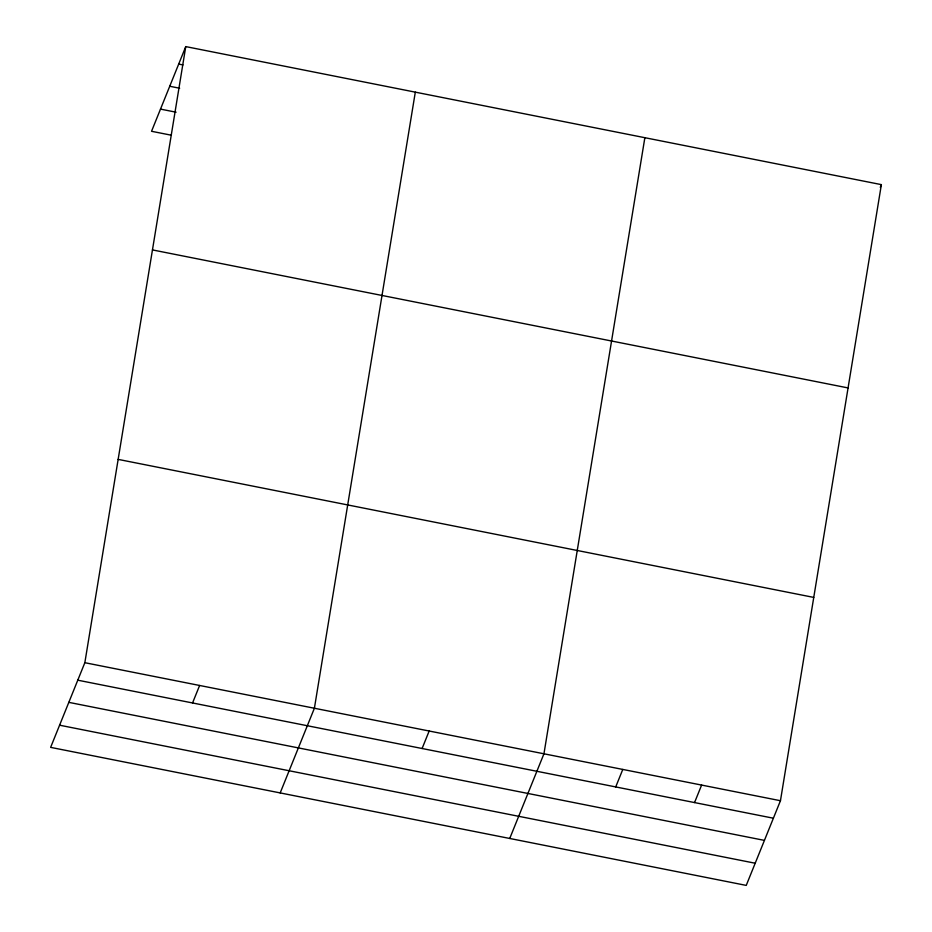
<?xml version="1.0" encoding="UTF-8"?>
<svg xmlns="http://www.w3.org/2000/svg" width="932" height="932" viewBox="0 0 932 932"><rect width="100%" height="100%" fill="white"/><g stroke="black" fill="none" stroke-linecap="round" stroke-linejoin="round"><path stroke-width="1.4" d="M84.847 662.699L185.759 46.6L881.369 184.629L780.457 800.716L746.241 885.4L50.631 747.371L84.847 662.699L780.457 800.716M415.311 92.151L314.399 708.238L280.183 792.922M644.862 137.691L543.95 753.79L509.734 838.474M185.759 46.6L151.543 131.284L171.383 135.222M192.551 702.961L199.623 685.463M422.103 748.501L429.174 731.014M615.714 786.923L622.786 769.436M880.286 187.32L881.369 184.629M694.55 802.568L701.621 785.07M178.699 64.087L182.952 64.937M169.74 86.268L179.655 88.237M160.502 109.114L176.09 112.201M152.464 249.916L848.073 387.933M118.143 459.383L813.753 597.412M77.775 680.185L773.385 818.214M68.817 702.355L764.426 840.384M59.59 725.201L755.2 863.23"/></g></svg>
